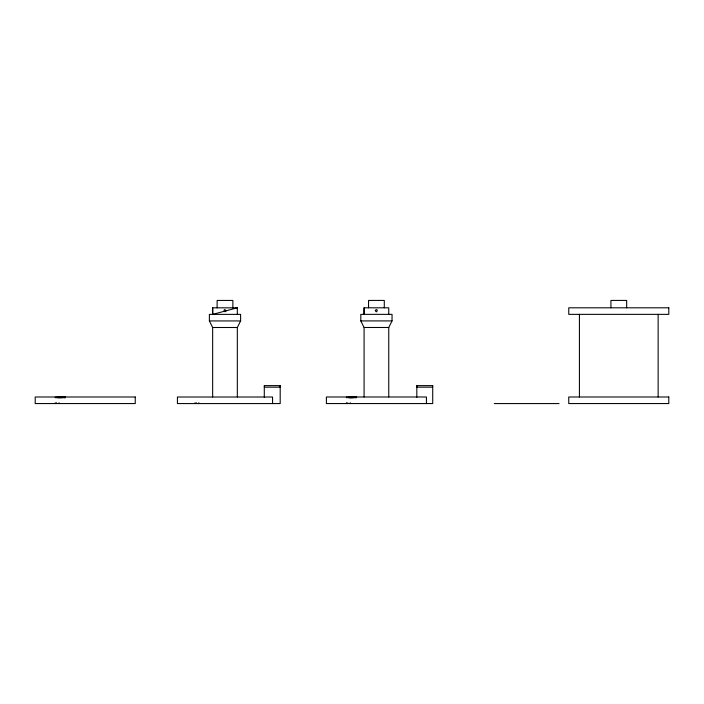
<?xml version="1.0" encoding="UTF-8"?>
<svg xmlns="http://www.w3.org/2000/svg" width="704" height="704" viewBox="0 0 704 704"><rect width="100%" height="100%" fill="white"/><g stroke="black" fill="none" stroke-linecap="round" stroke-linejoin="round"><path stroke-width="1.06" d="M224.039 311.353C223.951 306.504 228.272 313.306 224.039 311.353L212.67 314.38L212.67 307.824L237.318 307.824L237.327 314.38M364.1 307.806L364.082 314.362L364.1 307.806L388.74 307.806L388.758 314.362M237.327 397.012L237.327 327.501L240.61 320.936L240.61 314.38L209.378 314.38L209.378 320.936L212.652 327.501L212.652 397.012M388.758 396.994L388.758 327.483L392.04 320.918L392.04 314.362L360.8 314.362L360.8 320.918L364.082 327.483L364.082 396.994M226.125 310.798L237.318 307.824M209.378 320.936L240.61 320.936M360.8 320.918L392.04 320.918M212.652 327.501L237.327 327.501M364.082 327.483L388.758 327.483M494.287 403.568L559.046 403.568M658.143 314.345L658.143 396.994M626.666 307.806L626.666 300.432L610.922 300.432L610.922 307.806M579.418 314.345L579.418 396.994M432.564 385.616L432.564 387.174L416.97 387.174L416.97 385.616M426.439 403.559L426.439 396.994L326.401 396.994L326.401 403.559L432.722 403.568L432.722 385.616L416.821 385.616L416.821 397.232M384.287 307.806L384.287 300.432L368.553 300.432L368.553 307.806M355.916 396.994L355.986 397.654M355.784 396.994L355.784 397.654M355.678 396.994L355.678 397.654M355.476 396.994L355.538 397.654M355.027 396.994L355.027 397.654M354.922 396.994L354.904 397.654L354.878 396.994M354.218 396.994L354.27 397.654M354.121 396.994L354.121 397.654M353.971 396.994L353.971 397.654M353.725 396.994L353.725 397.654M353.672 396.994L353.672 397.654M353.206 396.994L353.214 397.654M352.986 396.994L353.074 397.654M352.854 396.994L352.968 397.654M352.766 397.654L352.704 396.994L352.625 397.654M352.528 396.994L352.414 397.654M352.317 396.994L352.326 397.654M352.141 396.994L352.194 397.654M351.982 396.994L352.044 397.654M351.912 396.994L351.903 397.654M351.683 397.654L351.683 396.994L351.578 397.654M351.402 396.994L351.481 397.654M351.287 396.994L351.358 397.654M351.12 396.994L351.12 397.654M351.05 396.994L351.032 397.654M350.874 396.994L350.874 397.654M350.627 396.994L350.724 397.654M350.583 396.994L350.601 397.654M350.434 396.994L350.407 397.654M350.258 396.994L350.266 397.813M350.266 402.732L350.266 403.559M350.178 396.994L350.064 397.654L350.002 396.994M349.87 396.994L349.879 397.654M349.686 396.994L349.694 397.654M349.492 396.994L349.51 397.654M349.36 396.994L349.36 397.654M349.202 396.994L349.272 397.654M349.034 396.994L349.078 397.654M348.902 396.994L348.902 397.654M348.797 396.994L348.841 397.654M348.665 396.994L348.656 397.654M347.714 396.994L347.714 397.813M347.714 402.732L347.714 403.559M346.474 396.994L346.474 397.813M346.474 402.732L346.474 403.559M280.042 385.616L280.042 387.174L264.449 387.174L264.449 385.616M272.554 403.568L272.554 397.012L177.434 397.012L177.434 403.568L280.192 403.568L280.192 385.616L264.29 385.616L264.29 397.232M232.866 307.824L232.866 300.441L217.122 300.441L217.122 307.824M212.67 307.824L212.67 314.38M198.845 402.75L198.845 403.568M196.284 402.75L196.284 403.568M195.043 402.75L195.043 403.568M64.83 396.994L64.794 397.654M64.715 396.994L64.715 397.654M64.583 396.994L64.583 397.654M64.337 396.994L64.478 397.654M64.275 396.994L64.275 397.654M63.747 396.994L63.747 397.654M63.703 396.994L63.668 397.654M63.017 396.994L63.017 397.654M62.92 396.994L62.92 397.654M62.77 396.994L62.77 397.654M62.621 396.994L62.621 397.654M62.524 396.994L62.524 397.654M62.005 396.994L62.014 397.654M61.917 396.994L61.873 397.654M61.785 396.994L61.697 397.654M61.574 396.994L61.644 397.654M61.503 396.994L61.424 397.654L61.371 396.994M61.134 396.994L61.23 397.654M60.993 396.994L61.037 397.654M60.843 396.994L60.949 397.654M60.685 396.994L60.782 397.654M60.658 396.994L60.553 397.654L60.377 396.994M60.236 396.994L60.262 397.654M60.218 396.994L60.095 397.654M60.051 396.994L59.954 397.654L59.884 396.994M59.734 396.994L59.682 397.654M59.523 396.994L59.523 397.654M59.435 396.994L59.382 397.654M59.233 396.994L59.233 397.654M59.101 396.994L59.066 397.813M59.066 402.732L59.066 403.559M58.942 396.994L58.978 397.654M58.872 396.994L58.766 397.654L58.705 396.994M58.546 396.994L58.555 397.654M58.45 396.994L58.379 397.654M58.291 396.994L58.23 397.654L58.168 396.994M58.01 396.994L58.018 397.654M57.869 396.994L57.816 397.654M57.702 396.994L57.631 397.654M56.514 396.994L56.514 397.813M56.514 402.732L56.514 403.559M55.273 396.994L55.273 397.813M55.273 402.732L55.273 403.559M375.311 310.358C376.693 314.987 378.743 307.102 375.311 310.358M668.8 307.806L568.753 307.806L568.762 314.362L668.8 314.362L668.8 307.806M135.247 396.994L35.2 396.994L35.2 403.559L135.247 403.559L135.238 396.994M668.8 396.994L568.753 396.994L568.762 403.559L668.8 403.559L668.8 396.994M356.541 397.654L356.567 396.994L356.488 397.654M65.366 397.654L65.366 396.994L65.322 397.654M57.473 397.654L57.455 396.994L57.438 397.654"/></g></svg>
